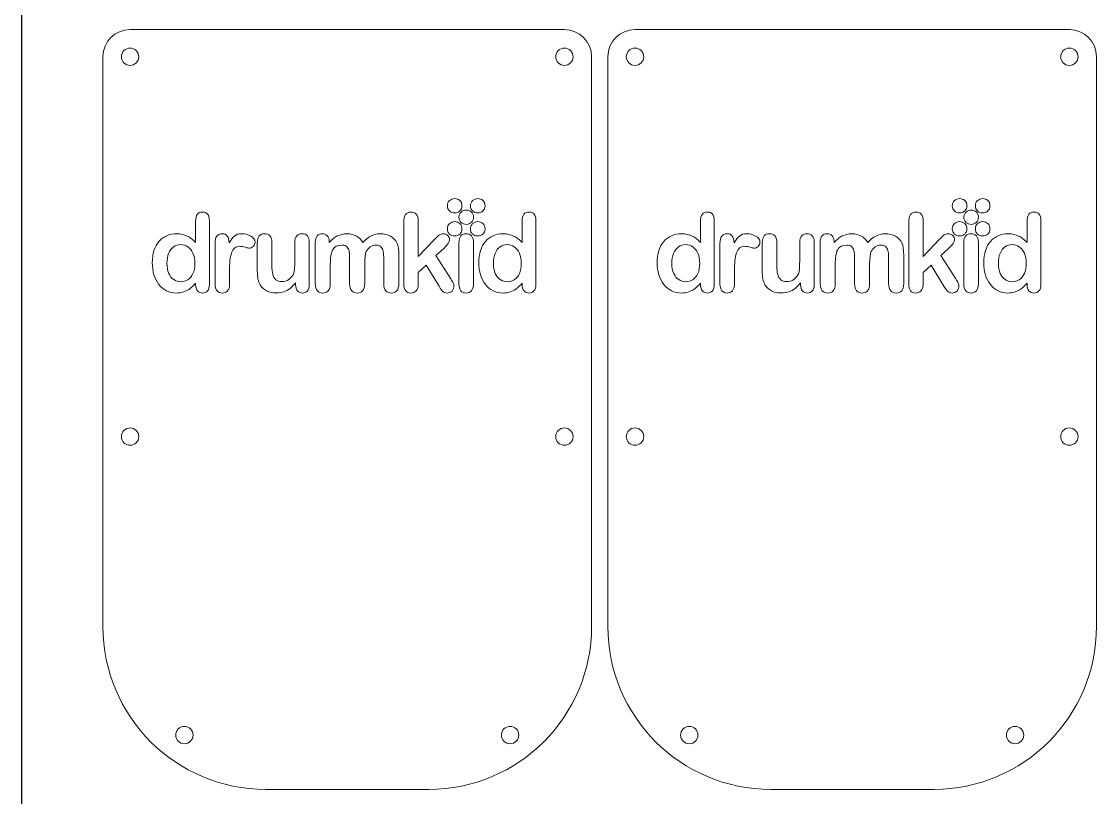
# Model space of a CAD drawing. Header units: millimetres. Extents: x 0 to 400, y 0 to 600.
# Drawn here: x 0 to 198, y 156.5 to 299.5 of the extents above; entities that cross this region are included whole.
import ezdxf

# ---------------------------------------------------------------- set-up
doc = ezdxf.new("R2010")
doc.units = ezdxf.units.MM
for name, color, linetype, lineweight, true_color in [('cut profiles', 1, 'Continuous', 9, 0xff0000), ('line engrave', 5, 'Continuous', 9, 0x0000ff), ('sheet outline', 3, 'Continuous', 25, 0x00ff00)]:
    doc.layers.add(name, color=color, linetype=linetype, lineweight=lineweight, true_color=true_color)

msp = doc.modelspace()

# ---------------------------------------------------------------- linework, layer by layer
at = {"layer": 'cut profiles'}
for p, q in [((20, 298), (100, 298)), ((113, 298), (193, 298)), ((15, 188), (15, 293)), ((105, 188), (105, 293)), ((108, 188), (108, 293)), ((198, 188), (198, 293)), ((45, 158), (75, 158)), ((138, 158), (168, 158))]:
    msp.add_line(p, q, dxfattribs=at)
for centre in [(20, 293), (100, 293), (113, 293), (193, 293), (20, 223), (100, 223), (113, 223), (193, 223), (30, 168), (90, 168), (123, 168), (183, 168)]:
    msp.add_circle(centre, 1.6, dxfattribs=at)
for centre, radius, start, end in [((20, 293), 5, 90, 180), ((100, 293), 5, 0, 90), ((113, 293), 5, 90, 180), ((193, 293), 5, 0, 90), ((45, 188), 30, 180, 270), ((75, 188), 30, 270, 0), ((138, 188), 30, 180, 270), ((168, 188), 30, 270, 0)]:
    msp.add_arc(centre, radius, start, end, dxfattribs=at)
at = {"layer": 'line engrave', "color": 5, "true_color": 0x0000ff}
for points in [[(32.07, 258.75), (32.07, 262.72)], [(34.61, 262.86), (34.61, 251)], [(70.41, 251.1), (70.41, 262.56)], [(73.08, 262.72), (73.08, 256.2), (76.11, 259.37)], [(92.21, 258.75), (92.21, 262.72)], [(94.75, 262.86), (94.75, 251)], [(125.07, 258.75), (125.07, 262.72)], [(127.61, 262.86), (127.61, 251)], [(163.41, 251.1), (163.41, 262.56)], [(166.08, 262.72), (166.08, 256.2), (169.11, 259.37)], [(185.21, 258.75), (185.21, 262.72)], [(187.75, 262.86), (187.75, 251)], [(35.64, 251.1), (35.64, 258.58)], [(43.43, 253.46), (43.43, 258.79)], [(46.12, 258.79), (46.12, 254.49)], [(50.33, 255.52), (50.33, 258.79)], [(53.01, 258.79), (53.01, 251)], [(54.11, 251.16), (54.11, 258.85)], [(56.67, 259.01), (56.67, 258.75)], [(77.76, 257.7), (76.33, 256.39), (79.09, 252.06)], [(80.56, 251.1), (80.56, 258.79)], [(83.25, 258.87), (83.25, 251.1)], [(128.64, 251.1), (128.64, 258.58)], [(136.43, 253.46), (136.43, 258.79)], [(139.12, 258.79), (139.12, 254.49)], [(143.33, 255.52), (143.33, 258.79)], [(146.01, 258.79), (146.01, 251)], [(147.11, 251.16), (147.11, 258.85)], [(149.67, 259.01), (149.67, 258.75)], [(170.76, 257.7), (169.33, 256.39), (172.09, 252.06)], [(173.56, 251.1), (173.56, 258.79)], [(176.25, 258.87), (176.25, 251.1)], [(60.44, 251.16), (60.44, 255.44)], [(66.71, 251.16), (66.71, 255.68)], [(69.5, 256.41), (69.5, 251.16)], [(153.44, 251.16), (153.44, 255.44)], [(159.71, 251.16), (159.71, 255.68)], [(162.5, 256.41), (162.5, 251.16)], [(56.88, 254.79), (56.88, 251.16)], [(63.21, 254.73), (63.21, 251.16)], [(76.91, 250.7), (74.54, 254.6), (73.08, 253.22), (73.08, 251.08)], [(149.88, 254.79), (149.88, 251.16)], [(156.21, 254.73), (156.21, 251.16)], [(169.91, 250.7), (167.54, 254.6), (166.08, 253.22), (166.08, 251.08)], [(38.32, 253.35), (38.32, 251.1)], [(131.32, 253.35), (131.32, 251.1)], [(32.07, 251), (32.07, 251.27)], [(50.49, 250.98), (50.49, 251.33)], [(92.21, 251), (92.21, 251.27)], [(125.07, 251), (125.07, 251.27)], [(143.49, 250.98), (143.49, 251.33)], [(185.21, 251), (185.21, 251.27)]]:
    msp.add_lwpolyline(points, dxfattribs=at)
for points in [[(78.44, 265.56), (78.44, 265.94), (78.57, 266.25), (78.84, 266.5)], [(78.83, 264.59), (78.57, 264.82), (78.44, 265.14), (78.44, 265.56)], [(78.84, 266.5), (79.12, 266.75), (79.44, 266.87), (79.8, 266.87)], [(79.8, 266.87), (80.14, 266.87), (80.45, 266.76), (80.72, 266.54)], [(80.72, 266.54), (80.99, 266.31), (81.13, 265.99), (81.13, 265.56)], [(81.13, 265.56), (81.13, 265.15), (80.99, 264.82), (80.73, 264.59)], [(82.69, 265.56), (82.69, 265.94), (82.83, 266.25), (83.09, 266.5)], [(83.08, 264.59), (82.82, 264.82), (82.69, 265.14), (82.69, 265.56)], [(83.09, 266.5), (83.37, 266.75), (83.69, 266.87), (84.05, 266.87)], [(84.05, 266.87), (84.4, 266.87), (84.71, 266.76), (84.97, 266.54)], [(84.97, 266.54), (85.24, 266.31), (85.38, 265.99), (85.38, 265.56)], [(85.38, 265.56), (85.38, 265.15), (85.25, 264.82), (84.98, 264.59)], [(171.44, 265.56), (171.44, 265.94), (171.57, 266.25), (171.84, 266.5)], [(171.83, 264.59), (171.57, 264.82), (171.44, 265.14), (171.44, 265.56)], [(171.84, 266.5), (172.12, 266.75), (172.44, 266.87), (172.8, 266.87)], [(172.8, 266.87), (173.14, 266.87), (173.45, 266.76), (173.72, 266.54)], [(173.72, 266.54), (173.99, 266.31), (174.13, 265.99), (174.13, 265.56)], [(174.13, 265.56), (174.13, 265.15), (173.99, 264.82), (173.73, 264.59)], [(175.69, 265.56), (175.69, 265.94), (175.83, 266.25), (176.09, 266.5)], [(176.08, 264.59), (175.82, 264.82), (175.69, 265.14), (175.69, 265.56)], [(176.09, 266.5), (176.37, 266.75), (176.69, 266.87), (177.05, 266.87)], [(177.05, 266.87), (177.4, 266.87), (177.71, 266.76), (177.97, 266.54)], [(177.97, 266.54), (178.24, 266.31), (178.38, 265.99), (178.38, 265.56)], [(178.38, 265.56), (178.38, 265.15), (178.25, 264.82), (177.98, 264.59)], [(32.07, 262.72), (32.07, 263.27), (32.18, 263.69), (32.4, 263.97)], [(32.4, 263.97), (32.62, 264.25), (32.94, 264.39), (33.34, 264.39)], [(33.34, 264.39), (33.75, 264.39), (34.06, 264.26), (34.28, 264)], [(34.28, 264), (34.5, 263.74), (34.61, 263.36), (34.61, 262.86)], [(70.41, 262.56), (70.41, 263.16), (70.52, 263.61), (70.75, 263.92)], [(70.75, 263.92), (70.98, 264.23), (71.31, 264.39), (71.73, 264.39)], [(71.73, 264.39), (72.15, 264.39), (72.48, 264.25), (72.72, 263.97)], [(72.72, 263.97), (72.96, 263.69), (73.08, 263.27), (73.08, 262.72)], [(79.8, 264.24), (79.42, 264.24), (79.1, 264.36), (78.83, 264.59)], [(80.73, 264.59), (80.47, 264.36), (80.16, 264.24), (79.8, 264.24)], [(80.56, 263.44), (80.56, 263.82), (80.7, 264.13), (80.97, 264.37)], [(80.96, 262.46), (80.7, 262.69), (80.56, 263.02), (80.56, 263.44)], [(80.97, 264.37), (81.24, 264.62), (81.56, 264.75), (81.92, 264.75)], [(81.92, 264.75), (82.27, 264.75), (82.58, 264.63), (82.85, 264.41)], [(82.85, 264.41), (83.12, 264.19), (83.25, 263.86), (83.25, 263.44)], [(83.25, 263.44), (83.25, 263.02), (83.12, 262.7), (82.86, 262.46)], [(84.05, 264.24), (83.68, 264.24), (83.35, 264.36), (83.08, 264.59)], [(84.98, 264.59), (84.72, 264.36), (84.41, 264.24), (84.05, 264.24)], [(92.21, 262.72), (92.21, 263.27), (92.32, 263.69), (92.53, 263.97)], [(92.53, 263.97), (92.76, 264.25), (93.07, 264.39), (93.48, 264.39)], [(93.48, 264.39), (93.89, 264.39), (94.2, 264.26), (94.41, 264)], [(94.41, 264), (94.64, 263.74), (94.75, 263.36), (94.75, 262.86)], [(125.07, 262.72), (125.07, 263.27), (125.18, 263.69), (125.4, 263.97)], [(125.4, 263.97), (125.62, 264.25), (125.94, 264.39), (126.34, 264.39)], [(126.34, 264.39), (126.75, 264.39), (127.06, 264.26), (127.28, 264)], [(127.28, 264), (127.5, 263.74), (127.61, 263.36), (127.61, 262.86)], [(163.41, 262.56), (163.41, 263.16), (163.52, 263.61), (163.75, 263.92)], [(163.75, 263.92), (163.98, 264.23), (164.31, 264.39), (164.73, 264.39)], [(164.73, 264.39), (165.15, 264.39), (165.48, 264.25), (165.72, 263.97)], [(165.72, 263.97), (165.96, 263.69), (166.08, 263.27), (166.08, 262.72)], [(172.8, 264.24), (172.42, 264.24), (172.1, 264.36), (171.83, 264.59)], [(173.73, 264.59), (173.47, 264.36), (173.16, 264.24), (172.8, 264.24)], [(173.56, 263.44), (173.56, 263.82), (173.7, 264.13), (173.97, 264.37)], [(173.96, 262.46), (173.7, 262.69), (173.56, 263.02), (173.56, 263.44)], [(173.97, 264.37), (174.24, 264.62), (174.56, 264.75), (174.92, 264.75)], [(174.92, 264.75), (175.27, 264.75), (175.58, 264.63), (175.85, 264.41)], [(175.85, 264.41), (176.12, 264.19), (176.25, 263.86), (176.25, 263.44)], [(176.25, 263.44), (176.25, 263.02), (176.12, 262.7), (175.86, 262.46)], [(177.05, 264.24), (176.68, 264.24), (176.35, 264.36), (176.08, 264.59)], [(177.98, 264.59), (177.72, 264.36), (177.41, 264.24), (177.05, 264.24)], [(185.21, 262.72), (185.21, 263.27), (185.32, 263.69), (185.53, 263.97)], [(185.53, 263.97), (185.76, 264.25), (186.07, 264.39), (186.48, 264.39)], [(186.48, 264.39), (186.89, 264.39), (187.2, 264.26), (187.41, 264)], [(187.41, 264), (187.64, 263.74), (187.75, 263.36), (187.75, 262.86)], [(78.44, 261.31), (78.44, 261.69), (78.57, 262), (78.84, 262.25)], [(78.84, 262.25), (79.12, 262.49), (79.44, 262.62), (79.8, 262.62)], [(79.8, 262.62), (80.14, 262.62), (80.45, 262.51), (80.72, 262.28)], [(80.72, 262.28), (80.99, 262.06), (81.13, 261.74), (81.13, 261.31)], [(81.92, 262.12), (81.55, 262.12), (81.23, 262.23), (80.96, 262.46)], [(82.86, 262.46), (82.6, 262.23), (82.28, 262.12), (81.92, 262.12)], [(82.69, 261.31), (82.69, 261.69), (82.83, 262), (83.09, 262.25)], [(83.09, 262.25), (83.37, 262.49), (83.69, 262.62), (84.05, 262.62)], [(84.05, 262.62), (84.4, 262.62), (84.71, 262.51), (84.97, 262.28)], [(84.97, 262.28), (85.24, 262.06), (85.38, 261.74), (85.38, 261.31)], [(171.44, 261.31), (171.44, 261.69), (171.57, 262), (171.84, 262.25)], [(171.84, 262.25), (172.12, 262.49), (172.44, 262.62), (172.8, 262.62)], [(172.8, 262.62), (173.14, 262.62), (173.45, 262.51), (173.72, 262.28)], [(173.72, 262.28), (173.99, 262.06), (174.13, 261.74), (174.13, 261.31)], [(174.92, 262.12), (174.55, 262.12), (174.23, 262.23), (173.96, 262.46)], [(175.86, 262.46), (175.6, 262.23), (175.28, 262.12), (174.92, 262.12)], [(175.69, 261.31), (175.69, 261.69), (175.83, 262), (176.09, 262.25)], [(176.09, 262.25), (176.37, 262.49), (176.69, 262.62), (177.05, 262.62)], [(177.05, 262.62), (177.4, 262.62), (177.71, 262.51), (177.97, 262.28)], [(177.97, 262.28), (178.24, 262.06), (178.38, 261.74), (178.38, 261.31)], [(25.32, 258.97), (26.14, 259.91), (27.22, 260.37), (28.56, 260.37)], [(28.56, 260.37), (29.33, 260.37), (29.99, 260.24), (30.52, 259.97)], [(30.52, 259.97), (31.05, 259.71), (31.57, 259.3), (32.07, 258.75)], [(35.64, 258.58), (35.64, 259.79), (36.07, 260.39), (36.95, 260.39)], [(36.95, 260.39), (37.39, 260.39), (37.71, 260.25), (37.91, 259.97)], [(37.91, 259.97), (38.11, 259.69), (38.22, 259.27), (38.24, 258.72)], [(38.24, 258.72), (38.56, 259.27), (38.89, 259.69), (39.22, 259.97)], [(39.22, 259.97), (39.56, 260.25), (40.01, 260.39), (40.58, 260.39)], [(40.58, 260.39), (41.14, 260.39), (41.69, 260.25), (42.22, 259.97)], [(42.22, 259.97), (42.75, 259.69), (43.02, 259.31), (43.02, 258.85)], [(43.43, 258.79), (43.43, 259.33), (43.56, 259.73), (43.8, 259.99)], [(43.8, 259.99), (44.04, 260.26), (44.36, 260.39), (44.76, 260.39)], [(44.76, 260.39), (45.17, 260.39), (45.5, 260.26), (45.75, 259.99)], [(45.75, 259.99), (46, 259.72), (46.12, 259.32), (46.12, 258.79)], [(50.33, 258.79), (50.33, 259.32), (50.46, 259.72), (50.71, 259.99)], [(50.71, 259.99), (50.96, 260.26), (51.28, 260.39), (51.68, 260.39)], [(51.68, 260.39), (52.08, 260.39), (52.4, 260.26), (52.65, 259.99)], [(52.65, 259.99), (52.89, 259.73), (53.01, 259.33), (53.01, 258.79)], [(54.11, 258.85), (54.11, 259.35), (54.23, 259.74), (54.46, 260)], [(54.46, 260), (54.69, 260.26), (55, 260.39), (55.38, 260.39)], [(55.38, 260.39), (55.75, 260.39), (56.06, 260.27), (56.3, 260.02)], [(56.3, 260.02), (56.55, 259.78), (56.67, 259.44), (56.67, 259.01)], [(56.67, 258.75), (57.14, 259.31), (57.64, 259.72), (58.17, 259.98)], [(58.17, 259.98), (58.7, 260.24), (59.29, 260.37), (59.94, 260.37)], [(59.94, 260.37), (60.62, 260.37), (61.2, 260.24), (61.68, 259.97)], [(61.68, 259.97), (62.17, 259.7), (62.57, 259.3), (62.88, 258.75)], [(62.88, 258.75), (63.34, 259.3), (63.82, 259.71), (64.34, 259.97)], [(64.34, 259.97), (64.86, 260.24), (65.43, 260.37), (66.06, 260.37)], [(66.06, 260.37), (66.8, 260.37), (67.43, 260.23), (67.96, 259.94)], [(67.96, 259.94), (68.5, 259.65), (68.89, 259.24), (69.16, 258.7)], [(76.11, 259.37), (76.48, 259.76), (76.76, 260.03), (76.96, 260.18)], [(76.96, 260.18), (77.16, 260.32), (77.4, 260.39), (77.68, 260.39)], [(77.68, 260.39), (78.01, 260.39), (78.29, 260.29), (78.52, 260.07)], [(78.83, 260.34), (78.57, 260.57), (78.44, 260.89), (78.44, 261.31)], [(78.52, 260.07), (78.74, 259.86), (78.85, 259.59), (78.85, 259.27)], [(79.8, 259.99), (79.42, 259.99), (79.1, 260.11), (78.83, 260.34)], [(80.73, 260.34), (80.47, 260.11), (80.16, 259.99), (79.8, 259.99)], [(80.56, 258.79), (80.56, 259.32), (80.69, 259.72), (80.93, 259.99)], [(81.13, 261.31), (81.13, 260.9), (80.99, 260.57), (80.73, 260.34)], [(80.93, 259.99), (81.18, 260.26), (81.5, 260.39), (81.89, 260.39)], [(81.89, 260.39), (82.29, 260.39), (82.61, 260.26), (82.87, 259.99)], [(83.08, 260.34), (82.82, 260.57), (82.69, 260.89), (82.69, 261.31)], [(82.87, 259.99), (83.12, 259.72), (83.25, 259.35), (83.25, 258.87)], [(84.05, 259.99), (83.68, 259.99), (83.35, 260.11), (83.08, 260.34)], [(84.98, 260.34), (84.72, 260.11), (84.41, 259.99), (84.05, 259.99)], [(85.38, 261.31), (85.38, 260.9), (85.25, 260.57), (84.98, 260.34)], [(85.46, 258.97), (86.28, 259.91), (87.36, 260.37), (88.7, 260.37)], [(88.7, 260.37), (89.47, 260.37), (90.12, 260.24), (90.65, 259.97)], [(90.65, 259.97), (91.19, 259.71), (91.7, 259.3), (92.21, 258.75)], [(118.32, 258.97), (119.14, 259.91), (120.22, 260.37), (121.56, 260.37)], [(121.56, 260.37), (122.33, 260.37), (122.99, 260.24), (123.52, 259.97)], [(123.52, 259.97), (124.05, 259.71), (124.57, 259.3), (125.07, 258.75)], [(128.64, 258.58), (128.64, 259.79), (129.07, 260.39), (129.95, 260.39)], [(129.95, 260.39), (130.39, 260.39), (130.71, 260.25), (130.91, 259.97)], [(130.91, 259.97), (131.11, 259.69), (131.22, 259.27), (131.24, 258.72)], [(131.24, 258.72), (131.56, 259.27), (131.89, 259.69), (132.22, 259.97)], [(132.22, 259.97), (132.56, 260.25), (133.01, 260.39), (133.58, 260.39)], [(133.58, 260.39), (134.14, 260.39), (134.69, 260.25), (135.22, 259.97)], [(135.22, 259.97), (135.75, 259.69), (136.02, 259.31), (136.02, 258.85)], [(136.43, 258.79), (136.43, 259.33), (136.56, 259.73), (136.8, 259.99)], [(136.8, 259.99), (137.04, 260.26), (137.36, 260.39), (137.76, 260.39)], [(137.76, 260.39), (138.17, 260.39), (138.5, 260.26), (138.75, 259.99)], [(138.75, 259.99), (139, 259.72), (139.12, 259.32), (139.12, 258.79)], [(143.33, 258.79), (143.33, 259.32), (143.46, 259.72), (143.71, 259.99)], [(143.71, 259.99), (143.96, 260.26), (144.28, 260.39), (144.68, 260.39)], [(144.68, 260.39), (145.08, 260.39), (145.4, 260.26), (145.65, 259.99)], [(145.65, 259.99), (145.89, 259.73), (146.01, 259.33), (146.01, 258.79)], [(147.11, 258.85), (147.11, 259.35), (147.23, 259.74), (147.46, 260)], [(147.46, 260), (147.69, 260.26), (148, 260.39), (148.38, 260.39)], [(148.38, 260.39), (148.75, 260.39), (149.06, 260.27), (149.3, 260.02)], [(149.3, 260.02), (149.55, 259.78), (149.67, 259.44), (149.67, 259.01)], [(149.67, 258.75), (150.14, 259.31), (150.64, 259.72), (151.17, 259.98)], [(151.17, 259.98), (151.7, 260.24), (152.29, 260.37), (152.94, 260.37)], [(152.94, 260.37), (153.62, 260.37), (154.2, 260.24), (154.68, 259.97)], [(154.68, 259.97), (155.17, 259.7), (155.57, 259.3), (155.88, 258.75)], [(155.88, 258.75), (156.34, 259.3), (156.82, 259.71), (157.34, 259.97)], [(157.34, 259.97), (157.86, 260.24), (158.43, 260.37), (159.06, 260.37)], [(159.06, 260.37), (159.8, 260.37), (160.43, 260.23), (160.96, 259.94)], [(160.96, 259.94), (161.5, 259.65), (161.89, 259.24), (162.16, 258.7)], [(169.11, 259.37), (169.48, 259.76), (169.76, 260.03), (169.96, 260.18)], [(169.96, 260.18), (170.16, 260.32), (170.4, 260.39), (170.68, 260.39)], [(170.68, 260.39), (171.01, 260.39), (171.29, 260.29), (171.52, 260.07)], [(171.83, 260.34), (171.57, 260.57), (171.44, 260.89), (171.44, 261.31)], [(171.52, 260.07), (171.74, 259.86), (171.85, 259.59), (171.85, 259.27)], [(172.8, 259.99), (172.42, 259.99), (172.1, 260.11), (171.83, 260.34)], [(173.73, 260.34), (173.47, 260.11), (173.16, 259.99), (172.8, 259.99)], [(173.56, 258.79), (173.56, 259.32), (173.69, 259.72), (173.93, 259.99)], [(174.13, 261.31), (174.13, 260.9), (173.99, 260.57), (173.73, 260.34)], [(173.93, 259.99), (174.18, 260.26), (174.5, 260.39), (174.89, 260.39)], [(174.89, 260.39), (175.29, 260.39), (175.61, 260.26), (175.87, 259.99)], [(176.08, 260.34), (175.82, 260.57), (175.69, 260.89), (175.69, 261.31)], [(175.87, 259.99), (176.12, 259.72), (176.25, 259.35), (176.25, 258.87)], [(177.05, 259.99), (176.68, 259.99), (176.35, 260.11), (176.08, 260.34)], [(177.98, 260.34), (177.72, 260.11), (177.41, 259.99), (177.05, 259.99)], [(178.38, 261.31), (178.38, 260.9), (178.25, 260.57), (177.98, 260.34)], [(178.46, 258.97), (179.28, 259.91), (180.36, 260.37), (181.7, 260.37)], [(181.7, 260.37), (182.47, 260.37), (183.12, 260.24), (183.65, 259.97)], [(183.65, 259.97), (184.19, 259.71), (184.7, 259.3), (185.21, 258.75)], [(24.09, 255.04), (24.09, 256.72), (24.5, 258.03), (25.32, 258.97)], [(28.01, 257.96), (27.62, 257.69), (27.32, 257.29), (27.1, 256.76)], [(29.33, 258.39), (28.84, 258.39), (28.4, 258.25), (28.01, 257.96)], [(30.63, 257.97), (30.23, 258.25), (29.8, 258.39), (29.33, 258.39)], [(31.57, 256.79), (31.34, 257.31), (31.03, 257.7), (30.63, 257.97)], [(39.27, 257.77), (39.02, 257.56), (38.83, 257.26), (38.69, 256.85)], [(40.23, 258.08), (39.84, 258.08), (39.52, 257.98), (39.27, 257.77)], [(41.23, 257.89), (40.85, 258.02), (40.52, 258.08), (40.23, 258.08)], [(41.95, 257.72), (41.85, 257.72), (41.61, 257.78), (41.23, 257.89)], [(42.68, 258.03), (42.45, 257.82), (42.21, 257.72), (41.95, 257.72)], [(43.02, 258.85), (43.02, 258.52), (42.91, 258.25), (42.68, 258.03)], [(59.04, 258.3), (58.16, 258.3), (57.58, 258), (57.29, 257.39)], [(60, 257.93), (59.8, 258.18), (59.48, 258.3), (59.04, 258.3)], [(60.37, 257.02), (60.33, 257.39), (60.2, 257.7), (60, 257.93)], [(64.24, 257.98), (63.93, 257.77), (63.68, 257.49), (63.51, 257.14)], [(65.26, 258.3), (64.9, 258.3), (64.56, 258.19), (64.24, 257.98)], [(66.24, 257.94), (66.03, 258.18), (65.7, 258.3), (65.26, 258.3)], [(66.64, 257.07), (66.59, 257.42), (66.46, 257.71), (66.24, 257.94)], [(69.16, 258.7), (69.39, 258.22), (69.5, 257.45), (69.5, 256.41)], [(78.85, 259.27), (78.85, 258.88), (78.49, 258.35), (77.76, 257.7)], [(84.23, 255.04), (84.23, 256.72), (84.64, 258.03), (85.46, 258.97)], [(88.14, 257.96), (87.76, 257.69), (87.45, 257.29), (87.24, 256.76)], [(89.46, 258.39), (88.97, 258.39), (88.53, 258.25), (88.14, 257.96)], [(90.76, 257.97), (90.37, 258.25), (89.94, 258.39), (89.46, 258.39)], [(91.71, 256.79), (91.48, 257.31), (91.16, 257.7), (90.76, 257.97)], [(117.09, 255.04), (117.09, 256.72), (117.5, 258.03), (118.32, 258.97)], [(121.01, 257.96), (120.62, 257.69), (120.32, 257.29), (120.1, 256.76)], [(122.33, 258.39), (121.84, 258.39), (121.4, 258.25), (121.01, 257.96)], [(123.63, 257.97), (123.23, 258.25), (122.8, 258.39), (122.33, 258.39)], [(124.57, 256.79), (124.34, 257.31), (124.03, 257.7), (123.63, 257.97)], [(132.27, 257.77), (132.02, 257.56), (131.83, 257.26), (131.69, 256.85)], [(133.23, 258.08), (132.84, 258.08), (132.52, 257.98), (132.27, 257.77)], [(134.23, 257.89), (133.85, 258.02), (133.52, 258.08), (133.23, 258.08)], [(134.95, 257.72), (134.85, 257.72), (134.61, 257.78), (134.23, 257.89)], [(135.68, 258.03), (135.45, 257.82), (135.21, 257.72), (134.95, 257.72)], [(136.02, 258.85), (136.02, 258.52), (135.91, 258.25), (135.68, 258.03)], [(152.04, 258.3), (151.16, 258.3), (150.58, 258), (150.29, 257.39)], [(153, 257.93), (152.8, 258.18), (152.48, 258.3), (152.04, 258.3)], [(153.37, 257.02), (153.33, 257.39), (153.2, 257.7), (153, 257.93)], [(157.24, 257.98), (156.93, 257.77), (156.68, 257.49), (156.51, 257.14)], [(158.26, 258.3), (157.9, 258.3), (157.56, 258.19), (157.24, 257.98)], [(159.24, 257.94), (159.03, 258.18), (158.7, 258.3), (158.26, 258.3)], [(159.64, 257.07), (159.59, 257.42), (159.46, 257.71), (159.24, 257.94)], [(162.16, 258.7), (162.39, 258.22), (162.5, 257.45), (162.5, 256.41)], [(171.85, 259.27), (171.85, 258.88), (171.49, 258.35), (170.76, 257.7)], [(177.23, 255.04), (177.23, 256.72), (177.64, 258.03), (178.46, 258.97)], [(181.14, 257.96), (180.76, 257.69), (180.45, 257.29), (180.24, 256.76)], [(182.46, 258.39), (181.97, 258.39), (181.53, 258.25), (181.14, 257.96)], [(183.76, 257.97), (183.37, 258.25), (182.94, 258.39), (182.46, 258.39)], [(184.71, 256.79), (184.48, 257.31), (184.16, 257.7), (183.76, 257.97)], [(27.1, 256.76), (26.89, 256.24), (26.79, 255.64), (26.79, 254.95)], [(31.93, 254.95), (31.93, 255.67), (31.81, 256.28), (31.57, 256.79)], [(38.69, 256.85), (38.55, 256.44), (38.46, 255.96), (38.4, 255.39)], [(50.11, 253.02), (50.26, 253.4), (50.33, 254.24), (50.33, 255.52)], [(57.29, 257.39), (57.02, 256.79), (56.88, 255.92), (56.88, 254.79)], [(60.44, 255.44), (60.44, 256.12), (60.42, 256.64), (60.37, 257.02)], [(63.51, 257.14), (63.31, 256.68), (63.21, 255.88), (63.21, 254.73)], [(66.71, 255.68), (66.71, 256.26), (66.69, 256.72), (66.64, 257.07)], [(87.24, 256.76), (87.03, 256.24), (86.92, 255.64), (86.92, 254.95)], [(92.06, 254.95), (92.06, 255.67), (91.94, 256.28), (91.71, 256.79)], [(120.1, 256.76), (119.89, 256.24), (119.79, 255.64), (119.79, 254.95)], [(124.93, 254.95), (124.93, 255.67), (124.81, 256.28), (124.57, 256.79)], [(131.69, 256.85), (131.55, 256.44), (131.46, 255.96), (131.4, 255.39)], [(143.11, 253.02), (143.26, 253.4), (143.33, 254.24), (143.33, 255.52)], [(150.29, 257.39), (150.02, 256.79), (149.88, 255.92), (149.88, 254.79)], [(153.44, 255.44), (153.44, 256.12), (153.42, 256.64), (153.37, 257.02)], [(156.51, 257.14), (156.31, 256.68), (156.21, 255.88), (156.21, 254.73)], [(159.71, 255.68), (159.71, 256.26), (159.69, 256.72), (159.64, 257.07)], [(180.24, 256.76), (180.03, 256.24), (179.92, 255.64), (179.92, 254.95)], [(185.06, 254.95), (185.06, 255.67), (184.94, 256.28), (184.71, 256.79)], [(24.4, 252.82), (24.19, 253.51), (24.09, 254.25), (24.09, 255.04)], [(26.79, 254.95), (26.79, 254.22), (26.9, 253.6), (27.12, 253.09)], [(31.57, 253.04), (31.81, 253.55), (31.93, 254.19), (31.93, 254.95)], [(38.4, 255.39), (38.35, 254.84), (38.32, 254.15), (38.32, 253.35)], [(43.94, 251), (43.6, 251.57), (43.43, 252.39), (43.43, 253.46)], [(46.12, 254.49), (46.12, 253.86), (46.17, 253.34), (46.28, 252.91)], [(84.53, 252.82), (84.33, 253.51), (84.23, 254.25), (84.23, 255.04)], [(86.92, 254.95), (86.92, 254.22), (87.03, 253.6), (87.26, 253.09)], [(91.71, 253.04), (91.94, 253.55), (92.06, 254.19), (92.06, 254.95)], [(117.4, 252.82), (117.19, 253.51), (117.09, 254.25), (117.09, 255.04)], [(119.79, 254.95), (119.79, 254.22), (119.9, 253.6), (120.12, 253.09)], [(124.57, 253.04), (124.81, 253.55), (124.93, 254.19), (124.93, 254.95)], [(131.4, 255.39), (131.35, 254.84), (131.32, 254.15), (131.32, 253.35)], [(136.94, 251), (136.6, 251.57), (136.43, 252.39), (136.43, 253.46)], [(139.12, 254.49), (139.12, 253.86), (139.17, 253.34), (139.28, 252.91)], [(177.53, 252.82), (177.33, 253.51), (177.23, 254.25), (177.23, 255.04)], [(179.92, 254.95), (179.92, 254.22), (180.03, 253.6), (180.26, 253.09)], [(184.71, 253.04), (184.94, 253.55), (185.06, 254.19), (185.06, 254.95)], [(25.31, 251.04), (24.91, 251.55), (24.61, 252.14), (24.4, 252.82)], [(27.12, 253.09), (27.35, 252.58), (27.66, 252.19), (28.06, 251.93)], [(28.06, 251.93), (28.45, 251.67), (28.88, 251.54), (29.35, 251.54)], [(29.35, 251.54), (29.82, 251.54), (30.25, 251.67), (30.64, 251.91)], [(30.64, 251.91), (31.03, 252.16), (31.34, 252.54), (31.57, 253.04)], [(46.28, 252.91), (46.38, 252.49), (46.57, 252.16), (46.84, 251.92)], [(46.84, 251.92), (47.12, 251.68), (47.49, 251.56), (47.95, 251.56)], [(47.95, 251.56), (48.4, 251.56), (48.83, 251.7), (49.23, 251.97)], [(49.23, 251.97), (49.63, 252.24), (49.92, 252.59), (50.11, 253.02)], [(79.09, 252.06), (79.29, 251.74), (79.44, 251.49), (79.52, 251.32)], [(85.45, 251.04), (85.05, 251.55), (84.74, 252.14), (84.53, 252.82)], [(87.26, 253.09), (87.49, 252.58), (87.8, 252.19), (88.19, 251.93)], [(88.19, 251.93), (88.59, 251.67), (89.02, 251.54), (89.48, 251.54)], [(89.48, 251.54), (89.96, 251.54), (90.39, 251.67), (90.77, 251.91)], [(90.77, 251.91), (91.17, 252.16), (91.48, 252.54), (91.71, 253.04)], [(118.31, 251.04), (117.91, 251.55), (117.61, 252.14), (117.4, 252.82)], [(120.12, 253.09), (120.35, 252.58), (120.66, 252.19), (121.06, 251.93)], [(121.06, 251.93), (121.45, 251.67), (121.88, 251.54), (122.35, 251.54)], [(122.35, 251.54), (122.82, 251.54), (123.25, 251.67), (123.64, 251.91)], [(123.64, 251.91), (124.03, 252.16), (124.34, 252.54), (124.57, 253.04)], [(139.28, 252.91), (139.38, 252.49), (139.57, 252.16), (139.84, 251.92)], [(139.84, 251.92), (140.12, 251.68), (140.49, 251.56), (140.95, 251.56)], [(140.95, 251.56), (141.4, 251.56), (141.83, 251.7), (142.23, 251.97)], [(142.23, 251.97), (142.63, 252.24), (142.92, 252.59), (143.11, 253.02)], [(172.09, 252.06), (172.29, 251.74), (172.44, 251.49), (172.52, 251.32)], [(178.45, 251.04), (178.05, 251.55), (177.74, 252.14), (177.53, 252.82)], [(180.26, 253.09), (180.49, 252.58), (180.8, 252.19), (181.19, 251.93)], [(181.19, 251.93), (181.59, 251.67), (182.02, 251.54), (182.48, 251.54)], [(182.48, 251.54), (182.96, 251.54), (183.39, 251.67), (183.77, 251.91)], [(183.77, 251.91), (184.17, 252.16), (184.48, 252.54), (184.71, 253.04)], [(26.73, 249.87), (26.18, 250.15), (25.71, 250.54), (25.31, 251.04)], [(28.52, 249.47), (27.88, 249.47), (27.28, 249.6), (26.73, 249.87)], [(29.86, 249.67), (29.45, 249.54), (29.01, 249.47), (28.52, 249.47)], [(31, 250.26), (30.65, 250), (30.27, 249.81), (29.86, 249.67)], [(32.07, 251.27), (31.71, 250.86), (31.36, 250.52), (31, 250.26)], [(32.43, 249.86), (32.19, 250.13), (32.07, 250.51), (32.07, 251)], [(33.34, 249.47), (32.98, 249.47), (32.67, 249.6), (32.43, 249.86)], [(34.26, 249.85), (34.02, 249.6), (33.72, 249.47), (33.34, 249.47)], [(34.61, 251), (34.61, 250.49), (34.5, 250.11), (34.26, 249.85)], [(36.01, 249.88), (35.76, 250.16), (35.64, 250.56), (35.64, 251.1)], [(36.97, 249.47), (36.58, 249.47), (36.26, 249.61), (36.01, 249.88)], [(37.94, 249.87), (37.68, 249.6), (37.36, 249.47), (36.97, 249.47)], [(38.32, 251.1), (38.32, 250.56), (38.2, 250.15), (37.94, 249.87)], [(45.13, 249.89), (44.61, 250.16), (44.22, 250.53), (43.94, 251)], [(46.88, 249.49), (46.23, 249.49), (45.65, 249.62), (45.13, 249.89)], [(48.32, 249.69), (47.9, 249.56), (47.42, 249.49), (46.88, 249.49)], [(49.48, 250.3), (49.12, 250.03), (48.74, 249.83), (48.32, 249.69)], [(50.49, 251.33), (50.17, 250.92), (49.83, 250.58), (49.48, 250.3)], [(50.85, 249.86), (50.61, 250.13), (50.49, 250.5), (50.49, 250.98)], [(51.76, 249.47), (51.39, 249.47), (51.09, 249.6), (50.85, 249.86)], [(52.66, 249.85), (52.43, 249.6), (52.13, 249.47), (51.76, 249.47)], [(53.01, 251), (53.01, 250.49), (52.89, 250.11), (52.66, 249.85)], [(54.5, 249.89), (54.24, 250.18), (54.11, 250.6), (54.11, 251.16)], [(55.5, 249.47), (55.1, 249.47), (54.76, 249.61), (54.5, 249.89)], [(56.5, 249.89), (56.25, 249.61), (55.92, 249.47), (55.5, 249.47)], [(56.88, 251.16), (56.88, 250.6), (56.75, 250.18), (56.5, 249.89)], [(60.82, 249.89), (60.57, 250.17), (60.44, 250.6), (60.44, 251.16)], [(61.81, 249.47), (61.41, 249.47), (61.07, 249.61), (60.82, 249.89)], [(62.83, 249.89), (62.57, 249.61), (62.23, 249.47), (61.81, 249.47)], [(63.21, 251.16), (63.21, 250.6), (63.08, 250.17), (62.83, 249.89)], [(67.1, 249.89), (66.84, 250.18), (66.71, 250.6), (66.71, 251.16)], [(68.1, 249.47), (67.7, 249.47), (67.36, 249.61), (67.1, 249.89)], [(69.12, 249.89), (68.86, 249.61), (68.52, 249.47), (68.1, 249.47)], [(69.5, 251.16), (69.5, 250.6), (69.37, 250.17), (69.12, 249.89)], [(70.76, 249.88), (70.52, 250.16), (70.41, 250.56), (70.41, 251.1)], [(71.73, 249.47), (71.32, 249.47), (71, 249.61), (70.76, 249.88)], [(72.67, 249.88), (72.4, 249.61), (72.09, 249.47), (71.73, 249.47)], [(73.08, 251.08), (73.08, 250.56), (72.95, 250.16), (72.67, 249.88)], [(77.63, 249.73), (77.45, 249.91), (77.21, 250.23), (76.91, 250.7)], [(78.39, 249.47), (78.06, 249.47), (77.81, 249.56), (77.63, 249.73)], [(79.3, 249.83), (79.07, 249.59), (78.77, 249.47), (78.39, 249.47)], [(79.66, 250.85), (79.66, 250.42), (79.54, 250.08), (79.3, 249.83)], [(79.52, 251.32), (79.61, 251.15), (79.66, 251), (79.66, 250.85)], [(80.93, 249.89), (80.69, 250.17), (80.56, 250.58), (80.56, 251.1)], [(81.89, 249.47), (81.5, 249.47), (81.18, 249.61), (80.93, 249.89)], [(82.87, 249.88), (82.61, 249.61), (82.29, 249.47), (81.89, 249.47)], [(83.25, 251.1), (83.25, 250.56), (83.12, 250.16), (82.87, 249.88)], [(86.86, 249.87), (86.32, 250.15), (85.85, 250.54), (85.45, 251.04)], [(88.66, 249.47), (88.01, 249.47), (87.42, 249.6), (86.86, 249.87)], [(89.99, 249.67), (89.59, 249.54), (89.14, 249.47), (88.66, 249.47)], [(91.14, 250.26), (90.79, 250), (90.41, 249.81), (89.99, 249.67)], [(92.21, 251.27), (91.85, 250.86), (91.49, 250.52), (91.14, 250.26)], [(92.56, 249.86), (92.33, 250.13), (92.21, 250.51), (92.21, 251)], [(93.48, 249.47), (93.11, 249.47), (92.81, 249.6), (92.56, 249.86)], [(94.39, 249.85), (94.16, 249.6), (93.85, 249.47), (93.48, 249.47)], [(94.75, 251), (94.75, 250.49), (94.63, 250.11), (94.39, 249.85)], [(119.73, 249.87), (119.18, 250.15), (118.71, 250.54), (118.31, 251.04)], [(121.52, 249.47), (120.88, 249.47), (120.28, 249.6), (119.73, 249.87)], [(122.86, 249.67), (122.45, 249.54), (122.01, 249.47), (121.52, 249.47)], [(124, 250.26), (123.65, 250), (123.27, 249.81), (122.86, 249.67)], [(125.07, 251.27), (124.71, 250.86), (124.36, 250.52), (124, 250.26)], [(125.43, 249.86), (125.19, 250.13), (125.07, 250.51), (125.07, 251)], [(126.34, 249.47), (125.98, 249.47), (125.67, 249.6), (125.43, 249.86)], [(127.26, 249.85), (127.02, 249.6), (126.72, 249.47), (126.34, 249.47)], [(127.61, 251), (127.61, 250.49), (127.5, 250.11), (127.26, 249.85)], [(129.01, 249.88), (128.76, 250.16), (128.64, 250.56), (128.64, 251.1)], [(129.97, 249.47), (129.58, 249.47), (129.26, 249.61), (129.01, 249.88)], [(130.94, 249.87), (130.68, 249.6), (130.36, 249.47), (129.97, 249.47)], [(131.32, 251.1), (131.32, 250.56), (131.2, 250.15), (130.94, 249.87)], [(138.13, 249.89), (137.61, 250.16), (137.22, 250.53), (136.94, 251)], [(139.88, 249.49), (139.23, 249.49), (138.65, 249.62), (138.13, 249.89)], [(141.32, 249.69), (140.9, 249.56), (140.42, 249.49), (139.88, 249.49)], [(142.48, 250.3), (142.12, 250.03), (141.74, 249.83), (141.32, 249.69)], [(143.49, 251.33), (143.17, 250.92), (142.83, 250.58), (142.48, 250.3)], [(143.85, 249.86), (143.61, 250.13), (143.49, 250.5), (143.49, 250.98)], [(144.76, 249.47), (144.39, 249.47), (144.09, 249.6), (143.85, 249.86)], [(145.66, 249.85), (145.43, 249.6), (145.13, 249.47), (144.76, 249.47)], [(146.01, 251), (146.01, 250.49), (145.89, 250.11), (145.66, 249.85)], [(147.5, 249.89), (147.24, 250.18), (147.11, 250.6), (147.11, 251.16)], [(148.5, 249.47), (148.1, 249.47), (147.76, 249.61), (147.5, 249.89)], [(149.5, 249.89), (149.25, 249.61), (148.92, 249.47), (148.5, 249.47)], [(149.88, 251.16), (149.88, 250.6), (149.75, 250.18), (149.5, 249.89)], [(153.82, 249.89), (153.57, 250.17), (153.44, 250.6), (153.44, 251.16)], [(154.81, 249.47), (154.41, 249.47), (154.07, 249.61), (153.82, 249.89)], [(155.83, 249.89), (155.57, 249.61), (155.23, 249.47), (154.81, 249.47)], [(156.21, 251.16), (156.21, 250.6), (156.08, 250.17), (155.83, 249.89)], [(160.1, 249.89), (159.84, 250.18), (159.71, 250.6), (159.71, 251.16)], [(161.1, 249.47), (160.7, 249.47), (160.36, 249.61), (160.1, 249.89)], [(162.12, 249.89), (161.86, 249.61), (161.52, 249.47), (161.1, 249.47)], [(162.5, 251.16), (162.5, 250.6), (162.37, 250.17), (162.12, 249.89)], [(163.76, 249.88), (163.52, 250.16), (163.41, 250.56), (163.41, 251.1)], [(164.73, 249.47), (164.32, 249.47), (164, 249.61), (163.76, 249.88)], [(165.67, 249.88), (165.4, 249.61), (165.09, 249.47), (164.73, 249.47)], [(166.08, 251.08), (166.08, 250.56), (165.95, 250.16), (165.67, 249.88)], [(170.63, 249.73), (170.45, 249.91), (170.21, 250.23), (169.91, 250.7)], [(171.39, 249.47), (171.06, 249.47), (170.81, 249.56), (170.63, 249.73)], [(172.3, 249.83), (172.07, 249.59), (171.77, 249.47), (171.39, 249.47)], [(172.66, 250.85), (172.66, 250.42), (172.54, 250.08), (172.3, 249.83)], [(172.52, 251.32), (172.61, 251.15), (172.66, 251), (172.66, 250.85)], [(173.93, 249.89), (173.69, 250.17), (173.56, 250.58), (173.56, 251.1)], [(174.89, 249.47), (174.5, 249.47), (174.18, 249.61), (173.93, 249.89)], [(175.87, 249.88), (175.61, 249.61), (175.29, 249.47), (174.89, 249.47)], [(176.25, 251.1), (176.25, 250.56), (176.12, 250.16), (175.87, 249.88)], [(179.86, 249.87), (179.32, 250.15), (178.85, 250.54), (178.45, 251.04)], [(181.66, 249.47), (181.01, 249.47), (180.42, 249.6), (179.86, 249.87)], [(182.99, 249.67), (182.59, 249.54), (182.14, 249.47), (181.66, 249.47)], [(184.14, 250.26), (183.79, 250), (183.41, 249.81), (182.99, 249.67)], [(185.21, 251.27), (184.85, 250.86), (184.49, 250.52), (184.14, 250.26)], [(185.56, 249.86), (185.33, 250.13), (185.21, 250.51), (185.21, 251)], [(186.48, 249.47), (186.11, 249.47), (185.81, 249.6), (185.56, 249.86)], [(187.39, 249.85), (187.16, 249.6), (186.85, 249.47), (186.48, 249.47)], [(187.75, 251), (187.75, 250.49), (187.63, 250.11), (187.39, 249.85)]]:
    msp.add_open_spline(points, degree=3, dxfattribs=at)
at = {"layer": 'sheet outline', "color": 3, "true_color": 0x00ff00}
msp.add_line((0, 600), (0, 0), dxfattribs=at)

doc.saveas('drawing.dxf')
